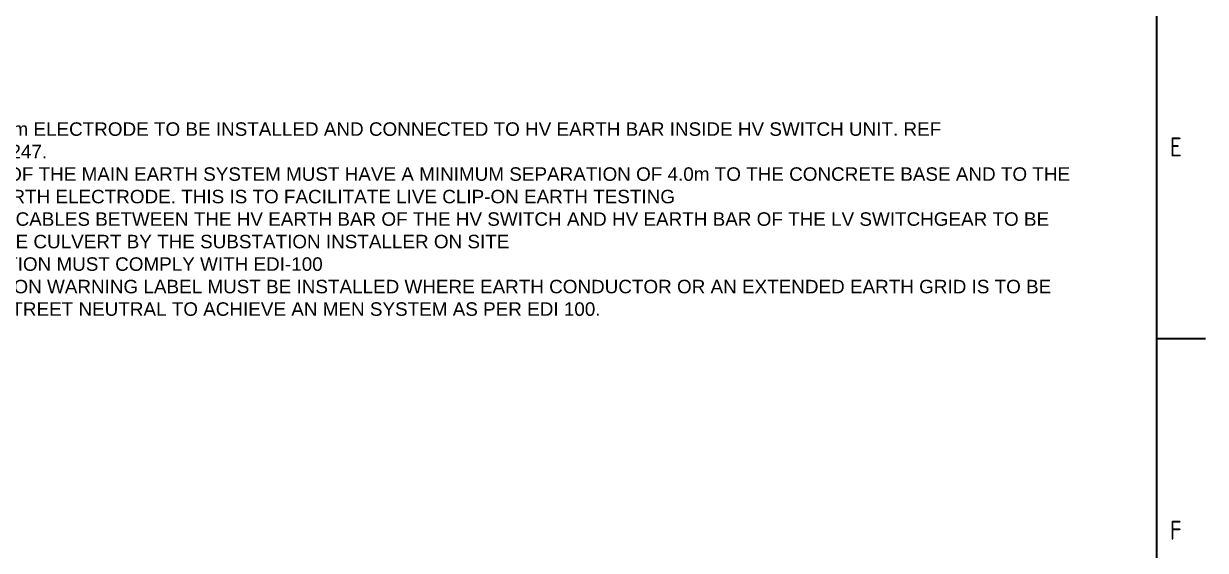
# Paper-space layout 'SHEET2' of a CAD drawing. Header units: metres. Extents: x 0 to 1324, y -5 to 581.
# Drawn here: x 1105.2 to 1323.9, y 177.4 to 275 of the extents above; entities that cross this region are included whole.
import ezdxf
from ezdxf import colors
from ezdxf.entities.mleader import LeaderData, LeaderLine
from ezdxf.enums import TextEntityAlignment as Align
from ezdxf.math import Vec2, Vec3

# ---------------------------------------------------------------- set-up
doc = ezdxf.new("R2010")
doc.units = ezdxf.units.M
doc.layers.get('0').update_dxf_attribs({"color": 6})
for name, color, linetype in [('_User Miscellaneous1', 7, 'Continuous'), ('Notes', 7, 'Continuous'), ('SupportsUG_SP_EXT', 7, 'Continuous')]:
    doc.layers.add(name, color=color, linetype=linetype)
doc.styles.add('iecISOCP', font='isocp.shx')
doc.styles.get("Standard").update_dxf_attribs({"font": 'arial.ttf'})

# ---------------------------------------------------------------- blocks, each defined once
blk = doc.blocks.new('A1_FRAME_TITLE')
at = {"layer": 'Notes', "linetype": 'Continuous'}
for p, q in [((803.45, 5.97), (803.45, 573.97)), ((803.44, 218.97), (812.44, 218.97))]:
    blk.add_line(p, q, dxfattribs=at)
blk.add_attdef('DRAFT_NUM', (10.62, 23.29), '', height=2.5, rotation=90)
at = {"layer": 'Notes', "style": 'iecISOCP'}
for s, p in [('E', (806.96, 254.47)), ('F', (806.96, 183.47))]:
    blk.add_text(s, height=3.5, dxfattribs=at).set_placement(p, align=Align.MIDDLE_CENTER)
at = {"layer": 'Notes', "style": 'iecISOCP', "flags": 8}
blk.add_attdef('VERSION_NO', text='', height=2.5, rotation=90, dxfattribs=at).set_placement((281.95, 43.81), align=Align.MIDDLE_CENTER)
at = {"layer": 'Notes', "style": 'iecISOCP'}
for tag, p in [('CAP_NO', (492.27, 43.46)), ('IE_NUM', (492.13, 37.81)), ('REF_No_1', (314.92, 31.95)), ('REF_1', (341.91, 31.95)), ('GEN_WO', (421.38, 31.41)), ('HV_SWITCH', (492.55, 31.81)), ('REF_No_2', (314.92, 25.95)), ('REF_2', (341.91, 25.95)), ('OH_WO', (421.38, 25.46)), ('UBD_REF', (492.13, 25.47)), ('REF_No_3', (314.92, 19.95)), ('REF_3', (341.91, 19.95)), ('UG_WO', (421.38, 19.7)), ('GIS_MAP_No', (492.13, 19.69)), ('REF_No_4', (314.92, 13.95)), ('REF_4', (341.91, 13.95)), ('SUB_WO', (421.38, 13.46)), ('HV_OP_DIAG', (492.41, 13.84)), ('LGA', (492.03, 7.42)), ('ExportID', (-11.47, 2.39))]:
    blk.add_attdef(tag, p, '', height=2.5, dxfattribs=at)
for tag, height, p in [('T1', 3.5, (663.66, 39.47)), ('T2', 3.5, (663.66, 34.35)), ('scale', 2.5, (547.04, 33.27)), ('T3', 3.5, (663.66, 28.92)), ('DRAWN', 2.5, (547.04, 25.37)), ('T4', 3.5, (663.66, 23.66)), ('REV', 5, (799.14, 17.1)), ('T5', 3.5, (663.66, 18.23)), ('DATE', 2.5, (547.04, 16.88)), ('T6', 3.5, (663.66, 12.97)), ('CHD', 2.5, (547.04, 8.88)), ('DESIGN', 2.5, (584.7, 9.15))]:
    blk.add_attdef(tag, text='', height=height, dxfattribs=at).set_placement(p, align=Align.CENTER)
blk.add_attdef('NUM', text='', height=7, dxfattribs=at).set_placement((771.45, 20.12), align=Align.MIDDLE_CENTER)
for tag, p in [('NS', (769.8, 8.12)), ('SHTS', (784.5, 8.12))]:
    blk.add_attdef(tag, text='', height=2.5, dxfattribs=at).set_placement(p, align=Align.MIDDLE)
at = {"layer": 'Notes', "style": 'iecISOCP', "flags": 1}
for tag, p in [('ProjectType', (-6.37, -26.8)), ('ProjectNumber', (3.01, -26.82)), ('DrawingNumber', (14.96, -26.8)), ('ProjectDescription', (27.02, -26.83)), ('ExportDate', (39.74, -26.79)), ('ExportUserName', (48.61, -26.8)), ('DesignerCompanyName', (60.94, -26.79)), ('ExportAreaOfInterest', (76.55, -26.81)), ('GIS_SUCCESS', (91.45, -26.78)), ('CAD_SUCCESS', (101.24, -26.78)), ('DEPOTCODE', (111.56, -26.88)), ('ExportCategories', (119.53, -26.8)), ('Comments', (133.84, -26.88))]:
    blk.add_attdef(tag, p, '', height=1, dxfattribs=at)

psp = doc.layouts.new('SHEET2')

# ---------------------------------------------------------------- block references
at = {"layer": 'SupportsUG_SP_EXT'}
psp.add_blockref('A1_FRAME_TITLE', (511.506, -2.327), dxfattribs=at)

# ---------------------------------------------------------------- texts
at = {"layer": '_User Miscellaneous1', "insert": (1058.962, 261.711), "char_height": 2.5, "attachment_point": 1}
psp.add_mtext_dynamic_manual_height_columns('\\pi-7.5,l7.5,t7.5;{\\H1.2x;\\LNOTES\\P\\ptz;}1.^ISUPPLEMENTARY 4.8m ELECTRODE TO BE INSTALLED AND CONNECTED TO HV EARTH BAR INSIDE HV SWITCH UNIT. REF DRAWING348246, 348247.\\P\\pt7.5;2.^IFIRST ELECTRODES OF THE MAIN EARTH SYSTEM MUST HAVE A MINIMUM SEPARATION OF 4.0m TO THE CONCRETE BASE AND TO THE SUPPLEMENTARY EARTH ELECTRODE. THIS IS TO FACILITATE LIVE CLIP-ON EARTH TESTING\\P3.^IEARTH CONNECTING CABLES BETWEEN THE HV EARTH BAR OF THE HV SWITCH AND HV EARTH BAR OF THE LV SWITCHGEAR TO BE INSTALLED INSIDE THE CULVERT BY THE SUBSTATION INSTALLER ON SITE\\P4.^IEARTHING INSTALLATION MUST COMPLY WITH EDI-100\\P5.^I{\\C7;AN EARTH CONNECTION WARNING LABEL MUST BE INSTALLED WHERE EARTH CONDUCTOR OR AN EXTENDED EARTH GRID IS TO BE CONNECTED TO LV STREET NEUTRAL TO ACHIEVE AN MEN SYSTEM AS PER EDI 100. }', width=240.71847, gutter_width=4, heights=[0], dxfattribs=at)

# ---------------------------------------------------------------- next in the draw order: leaders
at = {"layer": '_User Miscellaneous1'}
ml = psp.add_multileader_mtext('Standard', dxfattribs=at)
ml.set_content('LOT 7040, DP 1119495', color=256)
ml.set_leader_properties()
ml.build(insert=Vec2(0, 0))
ml.multileader.update_dxf_attribs({"has_text_frame": 1, "text_left_attachment_type": 3, "text_right_attachment_type": 2, "arrow_head_size": 2.5})
ctx = ml.context
ctx.base_point, ctx.char_height, ctx.arrow_head_size, ctx.landing_gap_size, ctx.plane_origin, ctx.plane_x_axis, ctx.plane_y_axis = Vec3(1144.482, 418.492), 2.5, 2.5, 2.5, Vec3(1132.827, 436.765), Vec3(0.3877308, 0.9217726), Vec3(-0.9217726, 0.3877308)
ctx.left_attachment, ctx.right_attachment = 3, 2
notes = []
notes.append((ctx, [(0, (0, 0, 0), (0, 0), (1, 0), 1, [])]))
ctx.mtext.insert, ctx.mtext.text_direction, ctx.mtext.rotation, ctx.mtext.width, ctx.mtext.flow_direction = Vec3(1144.031, 421.394), Vec3(0.3877308, 0.9217726), 1.1726278, 38.36641, 5
ctx.mtext.has_bg_fill, ctx.mtext.bg_color, ctx.mtext.bg_scale_factor, ctx.mtext.bg_transparency, ctx.mtext.use_window_bg_color = 1, -1027028792, 1.5, 0, 1
for ctx, leaders in notes:
    for number, flags, end, landing, length, lines in leaders:
        leader = LeaderData()
        leader.index, (leader.has_last_leader_line, leader.has_dogleg_vector, leader.attachment_direction) = number, flags
        leader.last_leader_point, leader.dogleg_vector, leader.dogleg_length = Vec3(end), Vec3(landing), length
        for number, points, colour, breaks in lines:
            line = LeaderLine()
            line.index, line.vertices, line.color, line.breaks = number, Vec3.list(points), colors.encode_raw_color(colour), breaks
            leader.lines.append(line)
        ctx.leaders.append(leader)

doc.saveas('drawing.dxf')
